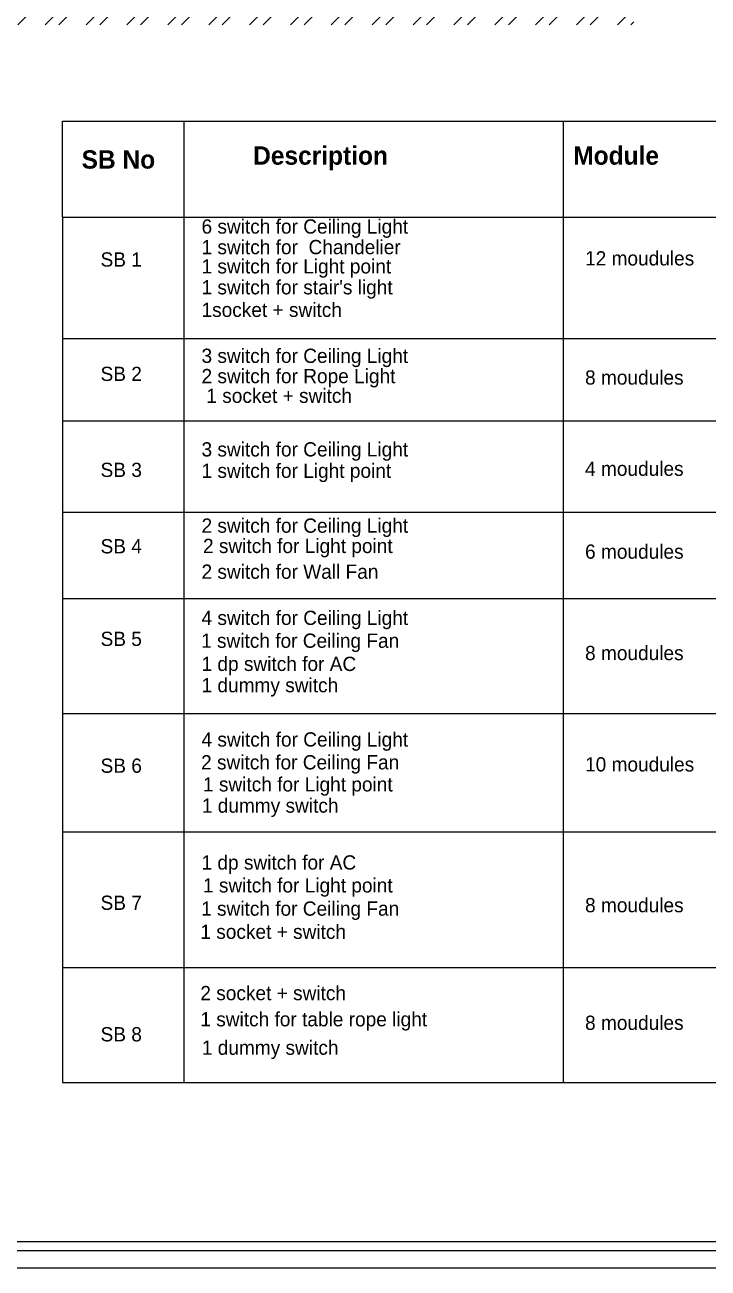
# Model space of a CAD drawing. Header units: inches. Extents: x 9636 to 21597, y -10243 to 557.
# Drawn here: x 13405.6 to 13627.2, y -4167.4 to -3764.1 of the extents above; entities that cross this region are included whole.
import ezdxf

# ---------------------------------------------------------------- set-up
doc = ezdxf.new("R2010")
doc.units = ezdxf.units.IN
doc.header["$MEASUREMENT"] = 0
for name, color, linetype, lineweight in [('ELV-1', 7, 'Continuous', 25), ('FURNI', 140, 'Continuous', 18), ('WALL', 23, 'Continuous', 15)]:
    doc.layers.add(name, color=color, linetype=linetype, lineweight=lineweight)
doc.layers.add('IEL-HATCH-002', color=7, linetype='Continuous')
doc.styles.add('HEMI', font='stylu.ttf')

# ---------------------------------------------------------------- blocks, each defined once
blk = doc.blocks.new('qwff')
at = {"layer": 'IEL-HATCH-002', "true_color": 0xf27172, "transparency": 33554687}
h = blk.add_hatch(dxfattribs=at)
h.set_pattern_fill('ANSI32', color=11, scale=25)
h.set_pattern_definition([(45, (-2872.014, 157.3), (-6.629126, 6.629126), []), (45, (-2867.594, 157.3), (-6.629126, 6.629126), [])])
h.paths.add_polyline_path([(16312.98, -2094.85), (16303.98, -2094.85), (16303.98, -2247.98), (16312.98, -2247.98)])
h.paths.add_polyline_path([(16303.98, -2064.85), (16312.98, -2064.85), (16312.98, -2059.98), (16905.98, -2059.98), (16905.98, -2223.98), (16739.98, -2223.98), (16739.98, -2175.98), (16730.98, -2175.98), (16730.98, -2223.98), (16682.98, -2223.98), (16496.82, -2223.98), (16496.82, -2232.98), (16914.98, -2232.98), (16914.98, -2223.98), (16914.98, -2050.98), (16303.98, -2050.98)])
blk = doc.blocks.new('THT')
blk.add_blockref('qwff', (0, 0))

msp = doc.modelspace()

# ---------------------------------------------------------------- linework, layer by layer
for p, q in [((13417.77, -3826.51), (13417.77, -4107.18)), ((13457.09, -3826.51), (13457.09, -4107.18)), ((13580.15, -3826.51), (13580.15, -4107.18))]:
    msp.add_line(p, q)
at = {"layer": 'ELV-1'}
for p, q in [((13417.77, -3826.51), (13417.77, -3795.32)), ((13417.77, -3795.32), (13683.14, -3795.32)), ((13457.09, -3795.32), (13457.09, -3826.51)), ((13580.15, -3795.32), (13580.15, -3826.51)), ((13417.77, -3826.51), (13683.14, -3826.51)), ((13417.77, -3865.81), (13683.14, -3865.81)), ((13417.77, -3892.6), (13683.14, -3892.6)), ((13417.77, -3922.23), (13683.14, -3922.23)), ((13417.77, -3950.17), (13683.14, -3950.17)), ((13417.77, -3987.54), (13683.14, -3987.54)), ((13417.77, -4025.84), (13683.14, -4025.84)), ((13417.77, -4069.91), (13683.14, -4069.91)), ((13417.77, -4107.18), (13683.14, -4107.18))]:
    msp.add_line(p, q, dxfattribs=at)
at = {"layer": 'FURNI', "color": 18, "lineweight": 25, "true_color": 0x000000}
for points in [[(12955.46, -4167.43), (12955.46, -3488.34), (13905.78, -3488.34), (13905.78, -4167.43)], [(12961.12, -4161.77), (12961.12, -3494), (13900.12, -3494), (13900.12, -4161.77)], [(12963.95, -4158.95), (12963.95, -3496.83), (13897.3, -3496.83), (13897.3, -4158.95)]]:
    msp.add_lwpolyline(points, close=True, dxfattribs=at)

# ---------------------------------------------------------------- block references
msp.add_blockref('THT', (-3311.83, -1531.12))

# ---------------------------------------------------------------- texts
at = {"layer": 'WALL', "color": 240, "lineweight": -3, "true_color": 0xed1f24, "char_height": 5.9461, "width": 26.2207, "attachment_point": 1, "style": 'HEMI'}
for s, insert in [('{\\fStylus BT|b1|i0|c0|p34;Description}', (13479.61, -3803.51)), ('{\\fStylus BT|b1|i0|c0|p34;Module}', (13583.46, -3803.51)), ('{\\fStylus BT|b1|i0|c0|p34;SB No}', (13423.97, -3804.78))]:
    msp.add_mtext(s, dxfattribs=dict(at, insert=insert))
at = {"layer": 'WALL', "color": 5, "lineweight": 20, "attachment_point": 1, "style": 'HEMI'}
for s, insert, char_height, width in [('6 switch for Ceiling Light', (13462.87, -3827.19), 4.6247, 80.3353), ('1 switch for  Chandelier', (13462.87, -3833.87), 4.6247, 75.6898), ('SB 1', (13430.11, -3837.89), 4.625, 26.2207), ('1 switch for Light point', (13462.87, -3840.11), 4.6247, 75.5761), ("1 switch for stair's light", (13462.87, -3846.9), 4.6247, 105.0787), ('1socket + switch', (13462.87, -3854.22), 4.6247, 105.0787), ('3 switch for Ceiling Light', (13462.87, -3869.14), 4.6247, 80.3353), ('SB 2', (13430.11, -3875), 4.625, 26.2207), ('2 switch for Rope Light', (13462.87, -3875.71), 4.6247, 75.5761), ('1 socket + switch', (13464.43, -3882.09), 4.6247, 105.0787), ('3 switch for Ceiling Light', (13462.87, -3899.49), 4.6247, 80.3353), ('SB 3', (13430.11, -3906.14), 4.625, 26.2207), ('1 switch for Light point', (13462.87, -3906.42), 4.6247, 75.5761), ('2 switch for Ceiling Light', (13462.87, -3924.23), 4.6247, 80.3353), ('SB 4', (13430.11, -3930.93), 4.625, 26.2207), ('2 switch for Light point', (13463.35, -3930.82), 4.6247, 75.5761), ('2 switch for Wall Fan', (13462.87, -3939.17), 4.6247, 75.5761), ('4 switch for Ceiling Light', (13462.87, -3954.15), 4.6247, 80.3353), ('SB 5', (13430.11, -3960.96), 4.625, 26.2207), ('1 switch for Ceiling Fan', (13462.73, -3961.56), 4.6247, 75.7412), ('1 dp switch for AC', (13462.87, -3969.08), 4.6247, 75.5761), ('1 dummy switch ', (13462.87, -3975.98), 4.6247, 75.5761), ('4 switch for Ceiling Light', (13462.87, -3993.6), 4.6247, 80.3353), ('2 switch for Ceiling Fan', (13462.73, -4001.01), 4.6247, 75.7412), ('SB 6', (13430.11, -4002.11), 4.625, 26.2207), ('1 switch for Light point', (13463.35, -4008.16), 4.6247, 75.5761), ('1 dummy switch ', (13462.97, -4015.06), 4.6247, 75.5761), ('1 dp switch for AC', (13462.87, -4033.51), 4.6247, 75.5761), ('1 switch for Light point', (13463.35, -4040.93), 4.6247, 75.5761), ('SB 7', (13430.11, -4046.58), 4.625, 26.2207), ('1 switch for Ceiling Fan', (13462.73, -4048.47), 4.6247, 75.7412), ('1 socket + switch', (13462.49, -4055.98), 4.6247, 105.0787), ('2 socket + switch', (13462.49, -4075.88), 4.6247, 105.0787), ('1 switch for table rope light', (13462.49, -4084.36), 4.6247, 105.0787), ('SB 8', (13430.11, -4089.25), 4.625, 26.2207), ('1 dummy switch ', (13462.97, -4093.59), 4.6247, 75.5761)]:
    msp.add_mtext(s, dxfattribs=dict(at, insert=insert, char_height=char_height, width=width))
for s, insert, char_height in [('12 moudules', (13587.3, -3837.52), 4.6247), ('8 moudules', (13587.3, -3876.18), 4.625), ('4 moudules', (13587.3, -3905.77), 4.625), ('6 moudules', (13587.3, -3932.66), 4.625), ('8 moudules', (13587.3, -3965.56), 4.625), ('10 moudules', (13587.3, -4001.68), 4.6247), ('8 moudules', (13587.3, -4047.36), 4.625), ('8 moudules', (13587.3, -4085.51), 4.625)]:
    msp.add_mtext(s, dxfattribs=dict(at, insert=insert, char_height=char_height))

doc.saveas('drawing.dxf')
